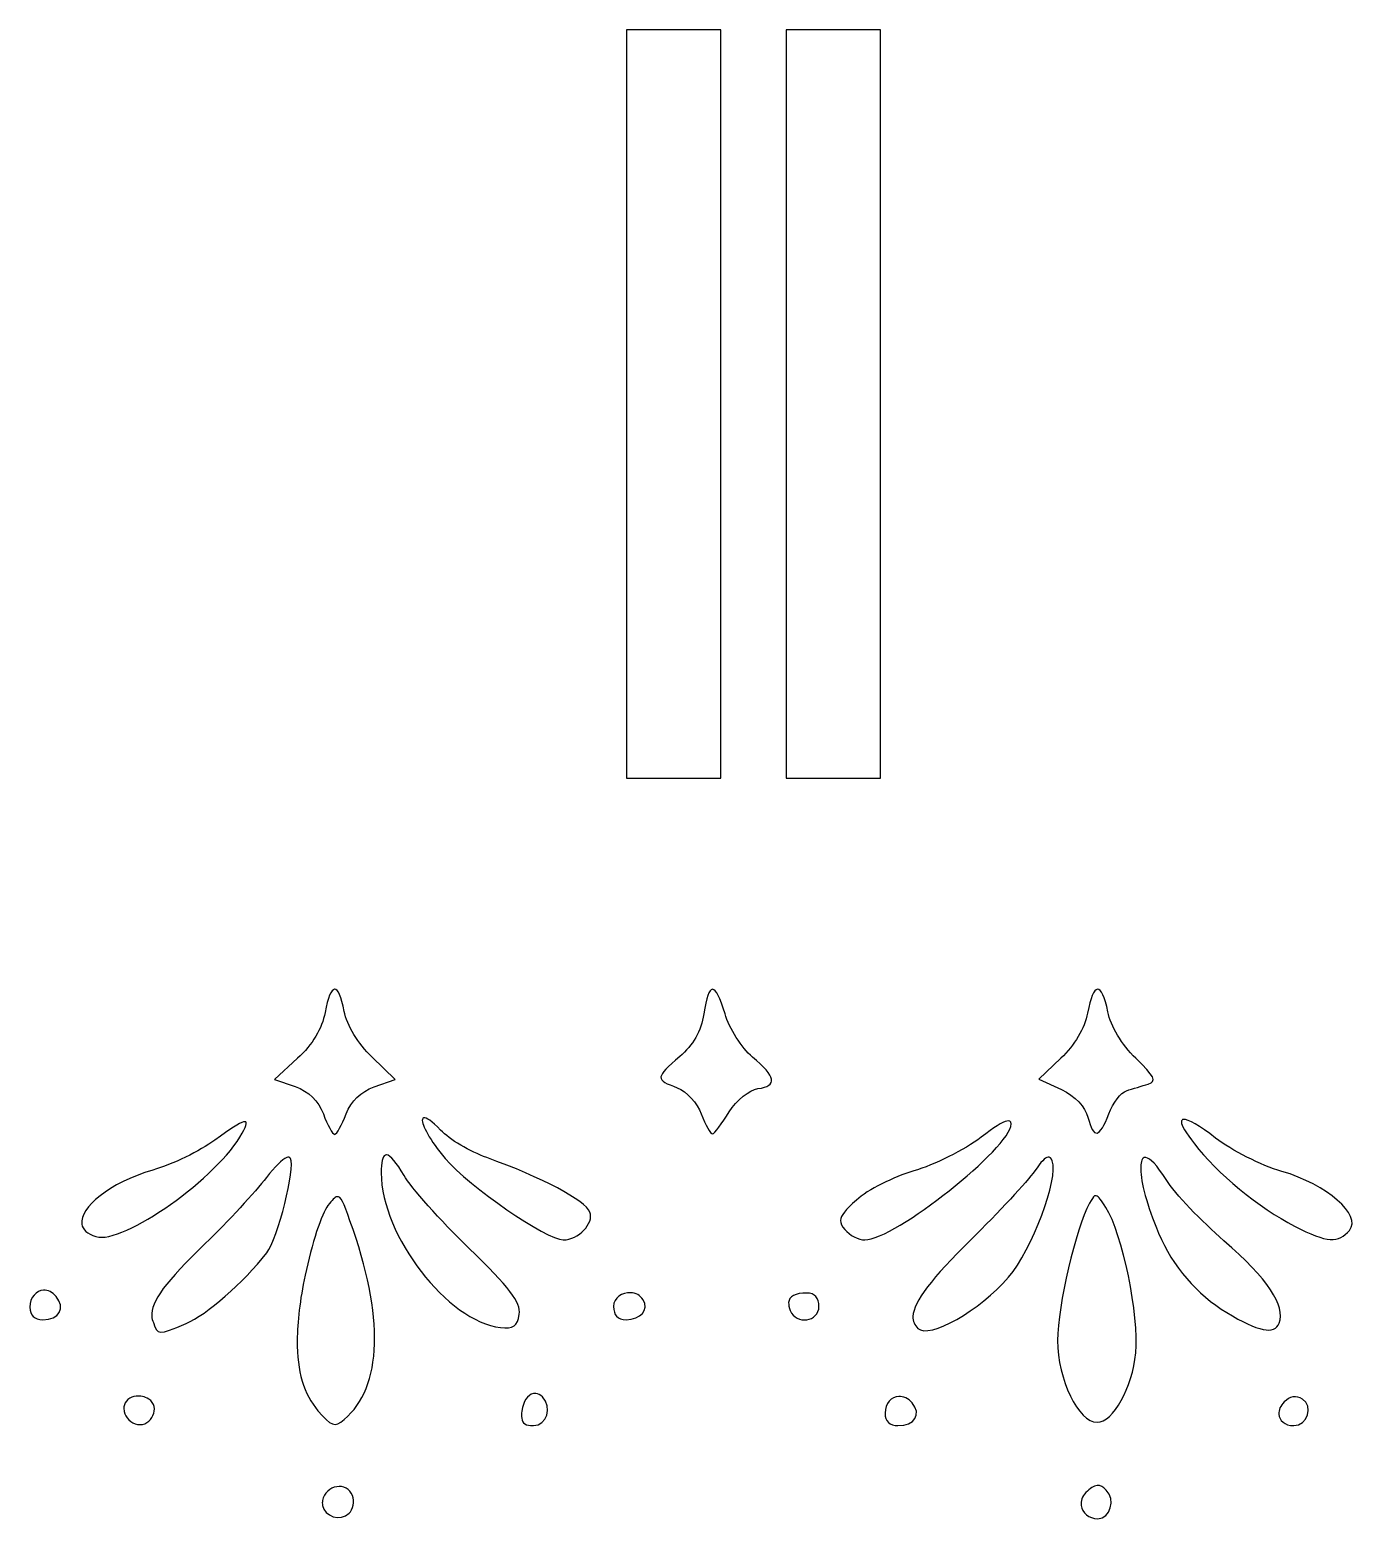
# Model space of a CAD drawing. Header units: centimetres. Extents: x -10 to 10, y -12.4 to 12.4.
# Drawn here: x 4.955 to 7.605, y -7.407 to -4.438 of the extents above; entities that cross this region are included whole.
import ezdxf

# ---------------------------------------------------------------- set-up
doc = ezdxf.new("R2010")
doc.units = ezdxf.units.CM
doc.header["$MEASUREMENT"] = 0
doc.layers.add('Layer 1', color=7, linetype='Continuous')

msp = doc.modelspace()

# ---------------------------------------------------------------- linework, layer by layer
at = {"layer": 'Layer 1', "color": 16, "lineweight": 25}
for points, knots in [([(6.14164, -4.43755), (6.14164, -4.43755), (6.32933, -4.43755), (6.32933, -4.43755), (6.32933, -4.43755), (6.32933, -4.43755), (6.32933, -5.92666), (6.32933, -5.92666), (6.32933, -5.92666), (6.32933, -5.92666), (6.14164, -5.92666), (6.14164, -5.92666), (6.14164, -5.92666), (6.14164, -5.92666), (6.14164, -4.43755), (6.14164, -4.43755)], [0, 0, 0, 0, 0.2, 0.2, 0.2, 0.2, 0.4, 0.4, 0.4, 0.4, 0.6, 0.6, 0.6, 0.6, 1, 1, 1, 1]), ([(6.45914, -4.43755), (6.45914, -4.43755), (6.64683, -4.43755), (6.64683, -4.43755), (6.64683, -4.43755), (6.64683, -4.43755), (6.64683, -5.92666), (6.64683, -5.92666), (6.64683, -5.92666), (6.64683, -5.92666), (6.45914, -5.92666), (6.45914, -5.92666), (6.45914, -5.92666), (6.45914, -5.92666), (6.45914, -4.43755), (6.45914, -4.43755)], [0, 0, 0, 0, 0.2, 0.2, 0.2, 0.2, 0.4, 0.4, 0.4, 0.4, 0.6, 0.6, 0.6, 0.6, 1, 1, 1, 1]), ([(5.56121, -6.34668), (5.56801, -6.34628), (5.57462, -6.36064), (5.58023, -6.3905), (5.58023, -6.3905), (5.58539, -6.41799), (5.60814, -6.45475), (5.63563, -6.48145), (5.63563, -6.48145), (5.63563, -6.48145), (5.68193, -6.5261), (5.68193, -6.5261), (5.68193, -6.5261), (5.68193, -6.5261), (5.63976, -6.54098), (5.63976, -6.54098), (5.63976, -6.54098), (5.61297, -6.55032), (5.59418, -6.56872), (5.58436, -6.59472), (5.58436, -6.59472), (5.57608, -6.61667), (5.56528, -6.63523), (5.56121, -6.63523), (5.56121, -6.63523), (5.55714, -6.63523), (5.54717, -6.61666), (5.53889, -6.59472), (5.53889, -6.59472), (5.52903, -6.56861), (5.50978, -6.5496), (5.48267, -6.54015), (5.48267, -6.54015), (5.48267, -6.54015), (5.44133, -6.52609), (5.44133, -6.52609), (5.44133, -6.52609), (5.44133, -6.52609), (5.48763, -6.48392), (5.48763, -6.48392), (5.48763, -6.48392), (5.51707, -6.45695), (5.53635, -6.42415), (5.5422, -6.39297), (5.5422, -6.39297), (5.54794, -6.36235), (5.55441, -6.34706), (5.56122, -6.34667), (5.56122, -6.34667), (5.56122, -6.34667), (5.56121, -6.34668), (5.56121, -6.34668)], [0, 0, 0, 0, 0.0714286, 0.0714286, 0.0714286, 0.0714286, 0.1428571, 0.1428571, 0.1428571, 0.1428571, 0.2142857, 0.2142857, 0.2142857, 0.2142857, 0.2857143, 0.2857143, 0.2857143, 0.2857143, 0.3571429, 0.3571429, 0.3571429, 0.3571429, 0.4285714, 0.4285714, 0.4285714, 0.4285714, 0.5, 0.5, 0.5, 0.5, 0.5714286, 0.5714286, 0.5714286, 0.5714286, 0.6428571, 0.6428571, 0.6428571, 0.6428571, 0.7142857, 0.7142857, 0.7142857, 0.7142857, 0.7857143, 0.7857143, 0.7857143, 0.7857143, 0.8571429, 0.8571429, 0.8571429, 0.8571429, 1, 1, 1, 1]), ([(6.31279, -6.34668), (6.31963, -6.34666), (6.32778, -6.36269), (6.33759, -6.39546), (6.33759, -6.39546), (6.34612, -6.42394), (6.37053, -6.46325), (6.39216, -6.48145), (6.39216, -6.48145), (6.43907, -6.52092), (6.44281, -6.53858), (6.40291, -6.54429), (6.40291, -6.54429), (6.3867, -6.54662), (6.36048, -6.5673), (6.34586, -6.59059), (6.34586, -6.59059), (6.33124, -6.61389), (6.31664, -6.63413), (6.31279, -6.63441), (6.31279, -6.63441), (6.30894, -6.63468), (6.29865, -6.61642), (6.29047, -6.59472), (6.29047, -6.59472), (6.28213, -6.57263), (6.26165, -6.54991), (6.24251, -6.54263), (6.24251, -6.54263), (6.22088, -6.53441), (6.20953, -6.52946), (6.21026, -6.52113), (6.21026, -6.52113), (6.21099, -6.5128), (6.22333, -6.50092), (6.24747, -6.48062), (6.24747, -6.48062), (6.27412, -6.4582), (6.28988, -6.43015), (6.29543, -6.39546), (6.29543, -6.39546), (6.30066, -6.36277), (6.30595, -6.3467), (6.31279, -6.34668)], [0, 0, 0, 0, 0.0833333, 0.0833333, 0.0833333, 0.0833333, 0.1666667, 0.1666667, 0.1666667, 0.1666667, 0.25, 0.25, 0.25, 0.25, 0.3333333, 0.3333333, 0.3333333, 0.3333333, 0.4166667, 0.4166667, 0.4166667, 0.4166667, 0.5, 0.5, 0.5, 0.5, 0.5833333, 0.5833333, 0.5833333, 0.5833333, 0.6666667, 0.6666667, 0.6666667, 0.6666667, 0.75, 0.75, 0.75, 0.75, 0.8333333, 0.8333333, 0.8333333, 0.8333333, 1, 1, 1, 1]), ([(7.07843, -6.34668), (7.08557, -6.34623), (7.09339, -6.36089), (7.0991, -6.39133), (7.0991, -6.39133), (7.10447, -6.41997), (7.12638, -6.45663), (7.1545, -6.48393), (7.1545, -6.48393), (7.19196, -6.52032), (7.19675, -6.52964), (7.1793, -6.53519), (7.1793, -6.53519), (7.16745, -6.53896), (7.14782, -6.54478), (7.13631, -6.54842), (7.13631, -6.54842), (7.12479, -6.55206), (7.10896, -6.57298), (7.10076, -6.59472), (7.10076, -6.59472), (7.08253, -6.64302), (7.07043, -6.64522), (7.05942, -6.60133), (7.05942, -6.60133), (7.0543, -6.58093), (7.03385, -6.55897), (7.0065, -6.54593), (7.0065, -6.54593), (7.0065, -6.54593), (6.96185, -6.52526), (6.96185, -6.52526), (6.96185, -6.52526), (6.96185, -6.52526), (7.00567, -6.48392), (7.00567, -6.48392), (7.00567, -6.48392), (7.03294, -6.4582), (7.05288, -6.42418), (7.05859, -6.3938), (7.05859, -6.3938), (7.0644, -6.36283), (7.07129, -6.34712), (7.07843, -6.34667), (7.07843, -6.34667), (7.07843, -6.34667), (7.07843, -6.34668), (7.07843, -6.34668)], [0, 0, 0, 0, 0.0769231, 0.0769231, 0.0769231, 0.0769231, 0.1538462, 0.1538462, 0.1538462, 0.1538462, 0.2307692, 0.2307692, 0.2307692, 0.2307692, 0.3076923, 0.3076923, 0.3076923, 0.3076923, 0.3846154, 0.3846154, 0.3846154, 0.3846154, 0.4615385, 0.4615385, 0.4615385, 0.4615385, 0.5384615, 0.5384615, 0.5384615, 0.5384615, 0.6153846, 0.6153846, 0.6153846, 0.6153846, 0.6923077, 0.6923077, 0.6923077, 0.6923077, 0.7692308, 0.7692308, 0.7692308, 0.7692308, 0.8461538, 0.8461538, 0.8461538, 0.8461538, 1, 1, 1, 1]), ([(5.38014, -6.61044), (5.38825, -6.60824), (5.38668, -6.6159), (5.37766, -6.63276), (5.37766, -6.63276), (5.33098, -6.71998), (5.13969, -6.85548), (5.08662, -6.83864), (5.08662, -6.83864), (5.0695, -6.83321), (5.06012, -6.82463), (5.05851, -6.81384), (5.05851, -6.81384), (5.05368, -6.78144), (5.11278, -6.73168), (5.1999, -6.70635), (5.1999, -6.70635), (5.23802, -6.69527), (5.29351, -6.66825), (5.3231, -6.64682), (5.3231, -6.64682), (5.35443, -6.62413), (5.37204, -6.61264), (5.38015, -6.61044), (5.38015, -6.61044), (5.38015, -6.61044), (5.38014, -6.61044), (5.38014, -6.61044)], [0, 0, 0, 0, 0.125, 0.125, 0.125, 0.125, 0.25, 0.25, 0.25, 0.25, 0.375, 0.375, 0.375, 0.375, 0.5, 0.5, 0.5, 0.5, 0.625, 0.625, 0.625, 0.625, 0.75, 0.75, 0.75, 0.75, 1, 1, 1, 1]), ([(5.73815, -6.60217), (5.74304, -6.60132), (5.75463, -6.60842), (5.77205, -6.62697), (5.77205, -6.62697), (5.78932, -6.64535), (5.83046, -6.66959), (5.86383, -6.68154), (5.86383, -6.68154), (5.97354, -6.72084), (6.06015, -6.76709), (6.06888, -6.78985), (6.06888, -6.78985), (6.07755, -6.81244), (6.04572, -6.84525), (6.01596, -6.84525), (6.01596, -6.84525), (5.98242, -6.84525), (5.82853, -6.73905), (5.78114, -6.68319), (5.78114, -6.68319), (5.75054, -6.64712), (5.73436, -6.61579), (5.73566, -6.60547), (5.73566, -6.60547), (5.7359, -6.60346), (5.73651, -6.60244), (5.73814, -6.60216), (5.73814, -6.60216), (5.73814, -6.60216), (5.73815, -6.60217), (5.73815, -6.60217)], [0, 0, 0, 0, 0.1111111, 0.1111111, 0.1111111, 0.1111111, 0.2222222, 0.2222222, 0.2222222, 0.2222222, 0.3333333, 0.3333333, 0.3333333, 0.3333333, 0.4444444, 0.4444444, 0.4444444, 0.4444444, 0.5555556, 0.5555556, 0.5555556, 0.5555556, 0.6666667, 0.6666667, 0.6666667, 0.6666667, 0.7777778, 0.7777778, 0.7777778, 0.7777778, 1, 1, 1, 1]), ([(6.89818, -6.60879), (6.90354, -6.60776), (6.90645, -6.60929), (6.90645, -6.61458), (6.90645, -6.61458), (6.90645, -6.66156), (6.67538, -6.84492), (6.61541, -6.84526), (6.61541, -6.84526), (6.6036, -6.84526), (6.58543, -6.83629), (6.57572, -6.82459), (6.57572, -6.82459), (6.57001, -6.81771), (6.56725, -6.81216), (6.56745, -6.8064), (6.56745, -6.8064), (6.5678, -6.7968), (6.57666, -6.78572), (6.59887, -6.76589), (6.59887, -6.76589), (6.62151, -6.74566), (6.67286, -6.71967), (6.71297, -6.70801), (6.71297, -6.70801), (6.75308, -6.69635), (6.8138, -6.66631), (6.84692, -6.64104), (6.84692, -6.64104), (6.8734, -6.62082), (6.88925, -6.61053), (6.89818, -6.60879)], [0, 0, 0, 0, 0.1111111, 0.1111111, 0.1111111, 0.1111111, 0.2222222, 0.2222222, 0.2222222, 0.2222222, 0.3333333, 0.3333333, 0.3333333, 0.3333333, 0.4444444, 0.4444444, 0.4444444, 0.4444444, 0.5555556, 0.5555556, 0.5555556, 0.5555556, 0.6666667, 0.6666667, 0.6666667, 0.6666667, 0.7777778, 0.7777778, 0.7777778, 0.7777778, 1, 1, 1, 1]), ([(7.24958, -6.60548), (7.25858, -6.60511), (7.28072, -6.61746), (7.31325, -6.64269), (7.31325, -6.64269), (7.34456, -6.66697), (7.40379, -6.69694), (7.44471, -6.70884), (7.44471, -6.70884), (7.53462, -6.73498), (7.60466, -6.79591), (7.57948, -6.82625), (7.57948, -6.82625), (7.55766, -6.85254), (7.53585, -6.85133), (7.47034, -6.81798), (7.47034, -6.81798), (7.39983, -6.78208), (7.31478, -6.71158), (7.27108, -6.65427), (7.27108, -6.65427), (7.2539, -6.63174), (7.24511, -6.61731), (7.24545, -6.61045), (7.24545, -6.61045), (7.24561, -6.60759), (7.24658, -6.60562), (7.24958, -6.60549), (7.24958, -6.60549), (7.24958, -6.60549), (7.24958, -6.60548), (7.24958, -6.60548)], [0, 0, 0, 0, 0.1111111, 0.1111111, 0.1111111, 0.1111111, 0.2222222, 0.2222222, 0.2222222, 0.2222222, 0.3333333, 0.3333333, 0.3333333, 0.3333333, 0.4444444, 0.4444444, 0.4444444, 0.4444444, 0.5555556, 0.5555556, 0.5555556, 0.5555556, 0.6666667, 0.6666667, 0.6666667, 0.6666667, 0.7777778, 0.7777778, 0.7777778, 0.7777778, 1, 1, 1, 1]), ([(5.47026, -6.68072), (5.4716, -6.68101), (5.47298, -6.68225), (5.47357, -6.6832), (5.47357, -6.6832), (5.48403, -6.70012), (5.44818, -6.84334), (5.42644, -6.87089), (5.42644, -6.87089), (5.37894, -6.93108), (5.3069, -6.99438), (5.26604, -7.01145), (5.26604, -7.01145), (5.2089, -7.03532), (5.21042, -7.03505), (5.20072, -7.0098), (5.20072, -7.0098), (5.1992, -7.00584), (5.1977, -7.00167), (5.19741, -6.9974), (5.19741, -6.9974), (5.19538, -6.96752), (5.22565, -6.9285), (5.30407, -6.85271), (5.30407, -6.85271), (5.3491, -6.80919), (5.40366, -6.74962), (5.42561, -6.72125), (5.42561, -6.72125), (5.4423, -6.69968), (5.45723, -6.68438), (5.46612, -6.68156), (5.46612, -6.68156), (5.4676, -6.6811), (5.46891, -6.68045), (5.47025, -6.68073), (5.47025, -6.68073), (5.47025, -6.68073), (5.47026, -6.68072), (5.47026, -6.68072)], [0, 0, 0, 0, 0.0909091, 0.0909091, 0.0909091, 0.0909091, 0.1818182, 0.1818182, 0.1818182, 0.1818182, 0.2727273, 0.2727273, 0.2727273, 0.2727273, 0.3636364, 0.3636364, 0.3636364, 0.3636364, 0.4545455, 0.4545455, 0.4545455, 0.4545455, 0.5454545, 0.5454545, 0.5454545, 0.5454545, 0.6363636, 0.6363636, 0.6363636, 0.6363636, 0.7272727, 0.7272727, 0.7272727, 0.7272727, 0.8181818, 0.8181818, 0.8181818, 0.8181818, 1, 1, 1, 1]), ([(5.66456, -6.67576), (5.67224, -6.677), (5.68441, -6.6911), (5.69929, -6.7171), (5.69929, -6.7171), (5.71278, -6.74068), (5.77071, -6.80607), (5.82827, -6.86179), (5.82827, -6.86179), (5.90918, -6.94011), (5.9317, -6.96961), (5.92832, -6.99325), (5.92832, -6.99325), (5.9249, -7.01717), (5.91686, -7.02263), (5.89111, -7.01971), (5.89111, -7.01971), (5.78617, -7.00784), (5.65381, -6.83651), (5.65381, -6.71213), (5.65381, -6.71213), (5.65381, -6.69056), (5.65626, -6.67857), (5.66208, -6.67658), (5.66208, -6.67658), (5.66301, -6.67626), (5.66346, -6.67557), (5.66456, -6.67575), (5.66456, -6.67575), (5.66456, -6.67575), (5.66456, -6.67576), (5.66456, -6.67576)], [0, 0, 0, 0, 0.1111111, 0.1111111, 0.1111111, 0.1111111, 0.2222222, 0.2222222, 0.2222222, 0.2222222, 0.3333333, 0.3333333, 0.3333333, 0.3333333, 0.4444444, 0.4444444, 0.4444444, 0.4444444, 0.5555556, 0.5555556, 0.5555556, 0.5555556, 0.6666667, 0.6666667, 0.6666667, 0.6666667, 0.7777778, 0.7777778, 0.7777778, 0.7777778, 1, 1, 1, 1]), ([(6.98004, -6.68072), (6.98349, -6.68035), (6.98624, -6.68278), (6.98831, -6.68816), (6.98831, -6.68816), (7.00161, -6.72283), (6.94843, -6.86483), (6.90149, -6.91967), (6.90149, -6.91967), (6.84506, -6.9856), (6.74299, -7.04312), (6.72124, -7.02137), (6.72124, -7.02137), (6.71459, -7.01471), (6.71077, -7.00721), (6.71132, -6.99739), (6.71132, -6.99739), (6.71296, -6.96795), (6.74895, -6.92128), (6.82625, -6.84525), (6.82625, -6.84525), (6.88157, -6.79084), (6.93865, -6.72937), (6.95358, -6.708), (6.95358, -6.708), (6.96623, -6.68989), (6.97429, -6.68135), (6.98004, -6.68071), (6.98004, -6.68071), (6.98004, -6.68071), (6.98004, -6.68072), (6.98004, -6.68072)], [0, 0, 0, 0, 0.1111111, 0.1111111, 0.1111111, 0.1111111, 0.2222222, 0.2222222, 0.2222222, 0.2222222, 0.3333333, 0.3333333, 0.3333333, 0.3333333, 0.4444444, 0.4444444, 0.4444444, 0.4444444, 0.5555556, 0.5555556, 0.5555556, 0.5555556, 0.6666667, 0.6666667, 0.6666667, 0.6666667, 0.7777778, 0.7777778, 0.7777778, 0.7777778, 1, 1, 1, 1]), ([(7.17103, -6.68155), (7.17203, -6.68115), (7.17312, -6.68155), (7.17434, -6.68155), (7.17434, -6.68155), (7.18284, -6.68232), (7.19641, -6.69615), (7.21485, -6.72537), (7.21485, -6.72537), (7.23275, -6.75372), (7.28508, -6.80803), (7.32978, -6.84691), (7.32978, -6.84691), (7.41672, -6.92253), (7.45275, -6.97675), (7.43975, -7.01062), (7.43975, -7.01062), (7.43052, -7.03466), (7.39798, -7.02773), (7.33557, -6.98995), (7.33557, -6.98995), (7.27566, -6.95369), (7.22785, -6.89791), (7.19997, -6.83203), (7.19997, -6.83203), (7.17592, -6.7752), (7.16475, -6.7304), (7.16442, -6.7047), (7.16442, -6.7047), (7.16426, -6.69231), (7.16623, -6.6835), (7.17103, -6.68155)], [0, 0, 0, 0, 0.1111111, 0.1111111, 0.1111111, 0.1111111, 0.2222222, 0.2222222, 0.2222222, 0.2222222, 0.3333333, 0.3333333, 0.3333333, 0.3333333, 0.4444444, 0.4444444, 0.4444444, 0.4444444, 0.5555556, 0.5555556, 0.5555556, 0.5555556, 0.6666667, 0.6666667, 0.6666667, 0.6666667, 0.7777778, 0.7777778, 0.7777778, 0.7777778, 1, 1, 1, 1]), ([(5.56617, -6.75927), (5.57364, -6.75758), (5.57866, -6.77109), (5.5918, -6.80723), (5.5918, -6.80723), (5.66089, -6.99721), (5.65658, -7.13908), (5.58022, -7.20245), (5.58022, -7.20245), (5.56076, -7.21861), (5.55502, -7.21634), (5.52813, -7.18509), (5.52813, -7.18509), (5.49992, -7.15229), (5.48638, -7.10706), (5.48679, -7.04536), (5.48679, -7.04536), (5.48703, -7.00834), (5.49214, -6.96493), (5.5025, -6.91555), (5.5025, -6.91555), (5.51536, -6.8543), (5.53557, -6.79196), (5.54798, -6.77664), (5.54798, -6.77664), (5.55636, -6.76629), (5.56169, -6.7603), (5.56617, -6.75928), (5.56617, -6.75928), (5.56617, -6.75928), (5.56617, -6.75927), (5.56617, -6.75927)], [0, 0, 0, 0, 0.1111111, 0.1111111, 0.1111111, 0.1111111, 0.2222222, 0.2222222, 0.2222222, 0.2222222, 0.3333333, 0.3333333, 0.3333333, 0.3333333, 0.4444444, 0.4444444, 0.4444444, 0.4444444, 0.5555556, 0.5555556, 0.5555556, 0.5555556, 0.6666667, 0.6666667, 0.6666667, 0.6666667, 0.7777778, 0.7777778, 0.7777778, 0.7777778, 1, 1, 1, 1]), ([(7.07264, -6.75761), (7.07362, -6.75711), (7.07486, -6.75735), (7.07595, -6.75761), (7.07595, -6.75761), (7.08031, -6.75872), (7.0858, -6.76636), (7.09497, -6.78076), (7.09497, -6.78076), (7.12781, -6.83235), (7.16163, -6.99594), (7.1545, -7.07015), (7.1545, -7.07015), (7.14786, -7.13929), (7.10959, -7.20823), (7.07761, -7.20823), (7.07761, -7.20823), (7.04041, -7.20823), (6.99906, -7.12311), (6.99906, -7.04535), (6.99906, -7.04535), (6.99906, -6.97526), (7.03508, -6.8219), (7.06273, -6.7725), (7.06273, -6.7725), (7.06708, -6.76473), (7.06971, -6.75915), (7.07265, -6.75762), (7.07265, -6.75762), (7.07265, -6.75762), (7.07264, -6.75761), (7.07264, -6.75761)], [0, 0, 0, 0, 0.1111111, 0.1111111, 0.1111111, 0.1111111, 0.2222222, 0.2222222, 0.2222222, 0.2222222, 0.3333333, 0.3333333, 0.3333333, 0.3333333, 0.4444444, 0.4444444, 0.4444444, 0.4444444, 0.5555556, 0.5555556, 0.5555556, 0.5555556, 0.6666667, 0.6666667, 0.6666667, 0.6666667, 0.7777778, 0.7777778, 0.7777778, 0.7777778, 1, 1, 1, 1]), ([(4.98243, -6.9453), (4.99106, -6.94485), (4.99976, -6.9487), (5.00723, -6.9577), (5.00723, -6.9577), (5.0266, -6.98104), (5.01403, -7.004), (4.98077, -7.004), (4.98077, -7.004), (4.96445, -7.004), (4.95514, -6.99512), (4.95514, -6.9792), (4.95514, -6.9792), (4.95514, -6.95925), (4.96804, -6.94603), (4.98243, -6.9453)], [0, 0, 0, 0, 0.2, 0.2, 0.2, 0.2, 0.4, 0.4, 0.4, 0.4, 0.6, 0.6, 0.6, 0.6, 1, 1, 1, 1]), ([(6.14991, -6.95026), (6.1599, -6.95068), (6.16901, -6.95509), (6.17471, -6.96432), (6.17471, -6.96432), (6.18689, -6.98402), (6.16979, -7.00401), (6.14081, -7.00401), (6.14081, -7.00401), (6.124, -7.00401), (6.11601, -6.99487), (6.11601, -6.97755), (6.11601, -6.97755), (6.11601, -6.96007), (6.13326, -6.94957), (6.14991, -6.95026)], [0, 0, 0, 0, 0.2, 0.2, 0.2, 0.2, 0.4, 0.4, 0.4, 0.4, 0.6, 0.6, 0.6, 0.6, 1, 1, 1, 1]), ([(6.50048, -6.95108), (6.51587, -6.95108), (6.52446, -6.96075), (6.52446, -6.97754), (6.52446, -6.97754), (6.52446, -7.00826), (6.47861, -7.01498), (6.46741, -6.98581), (6.46741, -6.98581), (6.46519, -6.98001), (6.46388, -6.9744), (6.4641, -6.9701), (6.4641, -6.9701), (6.4648, -6.95721), (6.47715, -6.95108), (6.50048, -6.95108)], [0, 0, 0, 0, 0.2, 0.2, 0.2, 0.2, 0.4, 0.4, 0.4, 0.4, 0.6, 0.6, 0.6, 0.6, 1, 1, 1, 1]), ([(5.16682, -7.15614), (5.17465, -7.15543), (5.18355, -7.15693), (5.19162, -7.16193), (5.19162, -7.16193), (5.21556, -7.17673), (5.19746, -7.21779), (5.1693, -7.21237), (5.1693, -7.21237), (5.15667, -7.20994), (5.1451, -7.19844), (5.14284, -7.18674), (5.14284, -7.18674), (5.14224, -7.18361), (5.14161, -7.18042), (5.14201, -7.17764), (5.14201, -7.17764), (5.14379, -7.16551), (5.15376, -7.15733), (5.16681, -7.15614), (5.16681, -7.15614), (5.16681, -7.15614), (5.16682, -7.15614), (5.16682, -7.15614)], [0, 0, 0, 0, 0.1428571, 0.1428571, 0.1428571, 0.1428571, 0.2857143, 0.2857143, 0.2857143, 0.2857143, 0.4285714, 0.4285714, 0.4285714, 0.4285714, 0.5714286, 0.5714286, 0.5714286, 0.5714286, 0.7142857, 0.7142857, 0.7142857, 0.7142857, 1, 1, 1, 1]), ([(5.95643, -7.15118), (5.95801, -7.15089), (5.95978, -7.15092), (5.96139, -7.15118), (5.96139, -7.15118), (5.96569, -7.15158), (5.97069, -7.15386), (5.97462, -7.15779), (5.97462, -7.15779), (5.99494, -7.17811), (5.9832, -7.21484), (5.95643, -7.21484), (5.95643, -7.21484), (5.94104, -7.21484), (5.93452, -7.21104), (5.93328, -7.19996), (5.93328, -7.19996), (5.93287, -7.19627), (5.93249, -7.19129), (5.93328, -7.1859), (5.93328, -7.1859), (5.93615, -7.16638), (5.94538, -7.1533), (5.95643, -7.15117), (5.95643, -7.15117), (5.95643, -7.15117), (5.95643, -7.15118), (5.95643, -7.15118)], [0, 0, 0, 0, 0.125, 0.125, 0.125, 0.125, 0.25, 0.25, 0.25, 0.25, 0.375, 0.375, 0.375, 0.375, 0.5, 0.5, 0.5, 0.5, 0.625, 0.625, 0.625, 0.625, 0.75, 0.75, 0.75, 0.75, 1, 1, 1, 1]), ([(6.68321, -7.15696), (6.69198, -7.15651), (6.70219, -7.16036), (6.70967, -7.16936), (6.70967, -7.16936), (6.72904, -7.1927), (6.71481, -7.21484), (6.68156, -7.21484), (6.68156, -7.21484), (6.66523, -7.21484), (6.65593, -7.20596), (6.65593, -7.19004), (6.65593, -7.19004), (6.65593, -7.17009), (6.6686, -7.15769), (6.68322, -7.15697), (6.68322, -7.15697), (6.68322, -7.15697), (6.68321, -7.15696), (6.68321, -7.15696)], [0, 0, 0, 0, 0.1666667, 0.1666667, 0.1666667, 0.1666667, 0.3333333, 0.3333333, 0.3333333, 0.3333333, 0.5, 0.5, 0.5, 0.5, 0.6666667, 0.6666667, 0.6666667, 0.6666667, 1, 1, 1, 1]), ([(7.46704, -7.15779), (7.47324, -7.15678), (7.48028, -7.15835), (7.48606, -7.16192), (7.48606, -7.16192), (7.50852, -7.1758), (7.49561, -7.21484), (7.4687, -7.21484), (7.4687, -7.21484), (7.4506, -7.21484), (7.43964, -7.20444), (7.43893, -7.19169), (7.43893, -7.19169), (7.43851, -7.18404), (7.44198, -7.17541), (7.44968, -7.16771), (7.44968, -7.16771), (7.45535, -7.16204), (7.46085, -7.15881), (7.46704, -7.15779)], [0, 0, 0, 0, 0.1666667, 0.1666667, 0.1666667, 0.1666667, 0.3333333, 0.3333333, 0.3333333, 0.3333333, 0.5, 0.5, 0.5, 0.5, 0.6666667, 0.6666667, 0.6666667, 0.6666667, 1, 1, 1, 1]), ([(5.56534, -7.33639), (5.57813, -7.33424), (5.59148, -7.34), (5.59676, -7.35375), (5.59676, -7.35375), (5.60133, -7.36565), (5.59788, -7.38158), (5.59015, -7.3893), (5.59015, -7.3893), (5.57257, -7.40688), (5.54128, -7.39509), (5.53723, -7.37359), (5.53723, -7.37359), (5.53665, -7.37052), (5.53657, -7.36708), (5.53723, -7.36367), (5.53723, -7.36367), (5.54015, -7.34849), (5.55255, -7.33854), (5.56534, -7.33638), (5.56534, -7.33638), (5.56534, -7.33638), (5.56534, -7.33639), (5.56534, -7.33639)], [0, 0, 0, 0, 0.1428571, 0.1428571, 0.1428571, 0.1428571, 0.2857143, 0.2857143, 0.2857143, 0.2857143, 0.4285714, 0.4285714, 0.4285714, 0.4285714, 0.5714286, 0.5714286, 0.5714286, 0.5714286, 0.7142857, 0.7142857, 0.7142857, 0.7142857, 1, 1, 1, 1]), ([(7.0776, -7.3339), (7.08394, -7.33311), (7.08952, -7.33673), (7.09579, -7.343), (7.09579, -7.343), (7.11482, -7.36203), (7.10367, -7.40005), (7.07925, -7.40005), (7.07925, -7.40005), (7.0604, -7.40005), (7.04806, -7.38758), (7.04618, -7.37359), (7.04618, -7.37359), (7.04505, -7.3652), (7.04759, -7.35564), (7.05528, -7.34796), (7.05528, -7.34796), (7.06375, -7.33949), (7.07126, -7.3347), (7.0776, -7.3339)], [0, 0, 0, 0, 0.1666667, 0.1666667, 0.1666667, 0.1666667, 0.3333333, 0.3333333, 0.3333333, 0.3333333, 0.5, 0.5, 0.5, 0.5, 0.6666667, 0.6666667, 0.6666667, 0.6666667, 1, 1, 1, 1])]:
    msp.add_open_spline(points, degree=3, knots=knots, dxfattribs=at)

doc.saveas('drawing.dxf')
